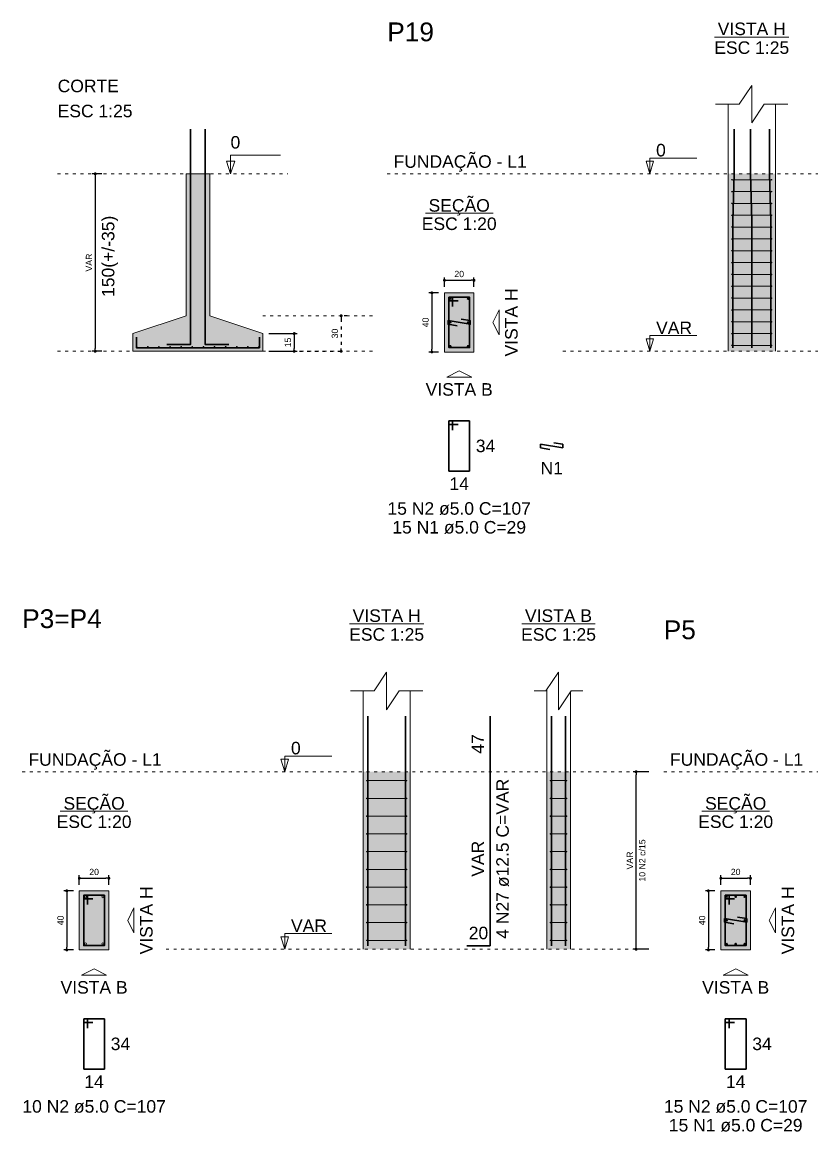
# Model space of a CAD drawing. Header units: millimetres. Extents: x 180 to 11148, y -1598 to 1045.
# Drawn here: x 683.14 to 709.85, y 4.31 to 41.83 of the extents above; entities that cross this region are included whole.
import ezdxf

# ---------------------------------------------------------------- set-up
doc = ezdxf.new("R2010")
doc.units = ezdxf.units.MM
doc.header["$MEASUREMENT"] = 0
doc.linetypes.add('DOT2', pattern=[3.175, 0, -3.175])
for name, color, linetype, lineweight in [('Descrição da armadura', 7, 'Continuous', 5), ('DT-Armadura', 2, 'Continuous', 30), ('DT-Barras na forma', 2, 'Continuous', 30), ('DT-Barras no corte', 5, 'Continuous', 5), ('DT-Barras rebatidas', 2, 'Continuous', 30), ('DT-Cotas', 9, 'Continuous', 5), ('DT-Estribos na forma', 5, 'Continuous', 5), ('DT-Forma', 5, 'Continuous', 5), ('DT-Hachura sapatas em corte', 43, 'Continuous', 5), ('DT-Hachura seção pilares', 252, 'Continuous', 5), ('DT-Hachura vista pilares', 252, 'Continuous', 5), ('DT-Pontilhado', 9, 'DOT2', 5), ('DT-Textos', 7, 'Continuous', 5), ('DT-Título', 3, 'Continuous', 20), ('Textos armaduras', 7, 'Continuous', 5)]:
    doc.layers.add(name, color=color, linetype=linetype, lineweight=lineweight)
doc.styles.add('Arial', font='arial.ttf')
doc.dimstyles.new('UM_20.000000', dxfattribs={"dimtxt": 0.18, "dimasz": 0.1, "dimexe": 0.1, "dimexo": 0.2, "dimgap": 0, "dimtad": 1, "dimtih": 1, "dimtoh": 1, "dimdec": 1, "dimlfac": 20, "dimzin": 0, "dimdsep": 46, "dimtxsty": 'Standard', "dimcen": 0.09, "dimdle": 0.1, "dimadec": 1, "dimazin": 2, "dimtfac": 1, "dimtdec": 4, "dimtofl": 0, "dimtmove": 0, "dimatfit": 3, "dimfxl": 1, "dimtolj": 1, "dimarcsym": 0})
doc.dimstyles.new('UM_25.000000', dxfattribs={"dimtxt": 0.18, "dimasz": 0.1, "dimexe": 0.1, "dimexo": 0.2, "dimgap": 0, "dimtad": 1, "dimtih": 1, "dimtoh": 1, "dimdec": 1, "dimlfac": 25, "dimzin": 0, "dimdsep": 46, "dimtxsty": 'Standard', "dimcen": 0.09, "dimdle": 0.1, "dimadec": 1, "dimazin": 2, "dimtfac": 1, "dimtdec": 4, "dimtofl": 0, "dimtmove": 0, "dimatfit": 3, "dimfxl": 1, "dimtolj": 1, "dimarcsym": 0})

# ---------------------------------------------------------------- blocks, each defined once
blk = doc.blocks.new('_Dot')
at = {"color": 0, "linetype": 'ByBlock', "lineweight": -2}
blk.add_line((-0.5, 0), (-1, 0), dxfattribs=at)
at = {"color": 0, "linetype": 'ByBlock', "const_width": 0.5}
blk.add_lwpolyline([(-0.25, 0, 1), (0.25, 0, 1)], format="xyb", close=True, dxfattribs=at)
blk = doc.blocks.new('*D201')
at = {"layer": 'Defpoints', "color": 0, "transparency": 16777216}
for p in [(686.035, 36.701), (685.611, 30.701), (686.035, 30.701)]:
    blk.add_point(p, dxfattribs=at)
at = {"layer": 'DT-Cotas', "color": 0, "lineweight": -2, "transparency": 16777216}
for p, q in [((685.835, 36.701), (685.511, 36.701)), ((685.611, 36.601), (685.611, 30.801)), ((685.835, 30.701), (685.511, 30.701))]:
    blk.add_line(p, q, dxfattribs=at)
at = {"layer": 'DT-Cotas', "color": 0, "lineweight": -2, "transparency": 16777216, "xscale": 0.1000000014901161, "yscale": 0.1000000014901161, "zscale": 0.1000000014901161}
for p, rotation in [((685.611, 36.701), 90), ((685.611, 30.701), 270)]:
    blk.add_blockref('_Dot', p, dxfattribs=dict(at, rotation=rotation))
at = {"layer": 'DT-Cotas', "transparency": 16777216, "insert": (685.399, 33.701), "char_height": 0.2118, "attachment_point": 5, "rotation": 90, "style": 'Arial'}
blk.add_mtext('\\A1;VAR', dxfattribs=at)
blk = doc.blocks.new('*D202')
at = {"layer": 'Defpoints', "color": 0, "transparency": 16777216}
for p in [(691.282, 31.301), (691.282, 30.701), (692.341, 30.701)]:
    blk.add_point(p, dxfattribs=at)
at = {"layer": 'DT-Cotas', "color": 0, "lineweight": -2, "transparency": 16777216}
for p, q in [((691.482, 31.301), (692.441, 31.301)), ((692.341, 31.201), (692.341, 30.801)), ((691.482, 30.701), (692.441, 30.701))]:
    blk.add_line(p, q, dxfattribs=at)
at = {"layer": 'DT-Cotas', "color": 0, "lineweight": -2, "transparency": 16777216, "xscale": 0.1000000014901161, "yscale": 0.1000000014901161, "zscale": 0.1000000014901161}
for p, rotation in [((692.341, 31.301), 90), ((692.341, 30.701), 270)]:
    blk.add_blockref('_Dot', p, dxfattribs=dict(at, rotation=rotation))
at = {"layer": 'DT-Cotas', "transparency": 16777216, "insert": (692.129, 31.001), "char_height": 0.2118, "attachment_point": 5, "rotation": 90, "style": 'Arial'}
blk.add_mtext('\\A1;15', dxfattribs=at)
blk = doc.blocks.new('*D203')
at = {"layer": 'Defpoints', "color": 0, "ltscale": 0.05, "transparency": 16777216}
for p in [(693.929, 31.901), (691.282, 30.701), (693.929, 30.701)]:
    blk.add_point(p, dxfattribs=at)
at = {"layer": 'DT-Pontilhado', "color": 0, "lineweight": -2, "ltscale": 0.05, "transparency": 16777216}
for p, q in [((694.129, 31.901), (694.029, 31.901)), ((693.929, 31.801), (693.929, 30.801)), ((691.482, 30.701), (694.029, 30.701))]:
    blk.add_line(p, q, dxfattribs=at)
at = {"layer": 'DT-Pontilhado', "color": 0, "lineweight": -2, "ltscale": 0.05, "transparency": 16777216, "xscale": 0.1000000014901161, "yscale": 0.1000000014901161, "zscale": 0.1000000014901161}
for p, rotation in [((693.929, 31.901), 90), ((693.929, 30.701), 270)]:
    blk.add_blockref('_Dot', p, dxfattribs=dict(at, rotation=rotation))
at = {"layer": 'DT-Pontilhado', "ltscale": 0.05, "transparency": 16777216, "insert": (693.717, 31.301), "char_height": 0.2118, "attachment_point": 5, "rotation": 90, "style": 'Arial'}
blk.add_mtext('\\A1;30', dxfattribs=at)
blk = doc.blocks.new('*D204')
at = {"layer": 'Defpoints', "color": 0, "transparency": 16777216}
for p in [(697.421, 32.677), (696.997, 30.677), (697.421, 30.677)]:
    blk.add_point(p, dxfattribs=at)
at = {"layer": 'DT-Cotas', "color": 0, "lineweight": -2, "transparency": 16777216}
for p, q in [((697.221, 32.677), (696.897, 32.677)), ((696.997, 32.577), (696.997, 30.777)), ((697.221, 30.677), (696.897, 30.677))]:
    blk.add_line(p, q, dxfattribs=at)
at = {"layer": 'DT-Cotas', "color": 0, "lineweight": -2, "transparency": 16777216, "xscale": 0.1000000014901161, "yscale": 0.1000000014901161, "zscale": 0.1000000014901161}
for p, rotation in [((696.997, 32.677), 90), ((696.997, 30.677), 270)]:
    blk.add_blockref('_Dot', p, dxfattribs=dict(at, rotation=rotation))
at = {"layer": 'DT-Cotas', "transparency": 16777216, "insert": (696.785, 31.677), "char_height": 0.2118, "attachment_point": 5, "rotation": 90, "style": 'Arial'}
blk.add_mtext('\\A1;40', dxfattribs=at)
blk = doc.blocks.new('*D205')
at = {"layer": 'Defpoints', "color": 0, "transparency": 16777216}
for p in [(698.421, 33.101), (697.421, 32.677), (698.421, 32.677)]:
    blk.add_point(p, dxfattribs=at)
at = {"layer": 'DT-Cotas', "color": 0, "lineweight": -2, "transparency": 16777216}
for p, q in [((697.421, 32.877), (697.421, 33.201)), ((697.521, 33.101), (698.321, 33.101)), ((698.421, 32.877), (698.421, 33.201))]:
    blk.add_line(p, q, dxfattribs=at)
at = {"layer": 'DT-Cotas', "color": 0, "lineweight": -2, "transparency": 16777216, "xscale": 0.1000000014901161, "yscale": 0.1000000014901161, "zscale": 0.1000000014901161, "rotation": 180}
blk.add_blockref('_Dot', (697.421, 33.101), dxfattribs=at)
at = {"layer": 'DT-Cotas', "color": 0, "lineweight": -2, "transparency": 16777216, "xscale": 0.1000000014901161, "yscale": 0.1000000014901161, "zscale": 0.1000000014901161}
blk.add_blockref('_Dot', (698.421, 33.101), dxfattribs=at)
at = {"layer": 'DT-Cotas', "transparency": 16777216, "insert": (697.921, 33.313), "char_height": 0.2118, "attachment_point": 5, "rotation": 0.0057, "style": 'Arial'}
blk.add_mtext('\\A1;20', dxfattribs=at)
blk = doc.blocks.new('*D172')
at = {"layer": 'Defpoints', "color": 0, "transparency": 16777216}
for p in [(685.073, 12.462), (684.649, 10.462), (685.073, 10.462)]:
    blk.add_point(p, dxfattribs=at)
at = {"layer": 'DT-Cotas', "color": 0, "lineweight": -2, "transparency": 16777216}
for p, q in [((684.873, 12.462), (684.549, 12.462)), ((684.649, 12.362), (684.649, 10.562)), ((684.873, 10.462), (684.549, 10.462))]:
    blk.add_line(p, q, dxfattribs=at)
at = {"layer": 'DT-Cotas', "color": 0, "lineweight": -2, "transparency": 16777216, "xscale": 0.1000000014901161, "yscale": 0.1000000014901161, "zscale": 0.1000000014901161}
for p, rotation in [((684.649, 12.462), 90), ((684.649, 10.462), 270)]:
    blk.add_blockref('_Dot', p, dxfattribs=dict(at, rotation=rotation))
at = {"layer": 'DT-Cotas', "transparency": 16777216, "insert": (684.438, 11.462), "char_height": 0.2118, "attachment_point": 5, "rotation": 90, "style": 'Arial'}
blk.add_mtext('\\A1;40', dxfattribs=at)
blk = doc.blocks.new('*D173')
at = {"layer": 'Defpoints', "color": 0, "transparency": 16777216}
for p in [(686.073, 12.886), (685.073, 12.462), (686.073, 12.462)]:
    blk.add_point(p, dxfattribs=at)
at = {"layer": 'DT-Cotas', "color": 0, "lineweight": -2, "transparency": 16777216}
for p, q in [((685.073, 12.662), (685.073, 12.986)), ((685.173, 12.886), (685.973, 12.886)), ((686.073, 12.662), (686.073, 12.986))]:
    blk.add_line(p, q, dxfattribs=at)
at = {"layer": 'DT-Cotas', "color": 0, "lineweight": -2, "transparency": 16777216, "xscale": 0.1000000014901161, "yscale": 0.1000000014901161, "zscale": 0.1000000014901161, "rotation": 180}
blk.add_blockref('_Dot', (685.073, 12.886), dxfattribs=at)
at = {"layer": 'DT-Cotas', "color": 0, "lineweight": -2, "transparency": 16777216, "xscale": 0.1000000014901161, "yscale": 0.1000000014901161, "zscale": 0.1000000014901161}
blk.add_blockref('_Dot', (686.073, 12.886), dxfattribs=at)
at = {"layer": 'DT-Cotas', "transparency": 16777216, "insert": (685.573, 13.098), "char_height": 0.2118, "attachment_point": 5, "rotation": 0.0057, "style": 'Arial'}
blk.add_mtext('\\A1;20', dxfattribs=at)
blk = doc.blocks.new('*D174')
at = {"layer": 'Defpoints', "color": 0, "transparency": 16777216}
for p in [(703.904, 16.486), (704.539, 16.486), (704.539, 10.486)]:
    blk.add_point(p, dxfattribs=at)
at = {"layer": 'DT-Cotas', "color": 0, "lineweight": -2, "transparency": 16777216}
for p, q in [((704.339, 16.486), (703.804, 16.486)), ((703.904, 10.586), (703.904, 16.386)), ((704.339, 10.486), (703.804, 10.486))]:
    blk.add_line(p, q, dxfattribs=at)
at = {"layer": 'DT-Cotas', "color": 0, "lineweight": -2, "transparency": 16777216, "xscale": 0.1000000014901161, "yscale": 0.1000000014901161, "zscale": 0.1000000014901161}
for p, rotation in [((703.904, 16.486), 90), ((703.904, 10.486), 270)]:
    blk.add_blockref('_Dot', p, dxfattribs=dict(at, rotation=rotation))
blk = doc.blocks.new('*D181')
at = {"layer": 'Defpoints', "color": 0, "transparency": 16777216}
for p in [(706.771, 12.462), (706.348, 10.462), (706.771, 10.462)]:
    blk.add_point(p, dxfattribs=at)
at = {"layer": 'DT-Cotas', "color": 0, "lineweight": -2, "transparency": 16777216}
for p, q in [((706.571, 12.462), (706.248, 12.462)), ((706.348, 12.362), (706.348, 10.562)), ((706.571, 10.462), (706.248, 10.462))]:
    blk.add_line(p, q, dxfattribs=at)
at = {"layer": 'DT-Cotas', "color": 0, "lineweight": -2, "transparency": 16777216, "xscale": 0.1000000014901161, "yscale": 0.1000000014901161, "zscale": 0.1000000014901161}
for p, rotation in [((706.348, 12.462), 90), ((706.348, 10.462), 270)]:
    blk.add_blockref('_Dot', p, dxfattribs=dict(at, rotation=rotation))
at = {"layer": 'DT-Cotas', "transparency": 16777216, "insert": (706.136, 11.462), "char_height": 0.2118, "attachment_point": 5, "rotation": 90, "style": 'Arial'}
blk.add_mtext('\\A1;40', dxfattribs=at)
blk = doc.blocks.new('*D182')
at = {"layer": 'Defpoints', "color": 0, "transparency": 16777216}
for p in [(707.771, 12.886), (706.771, 12.462), (707.771, 12.462)]:
    blk.add_point(p, dxfattribs=at)
at = {"layer": 'DT-Cotas', "color": 0, "lineweight": -2, "transparency": 16777216}
for p, q in [((706.771, 12.662), (706.771, 12.986)), ((706.871, 12.886), (707.671, 12.886)), ((707.771, 12.662), (707.771, 12.986))]:
    blk.add_line(p, q, dxfattribs=at)
at = {"layer": 'DT-Cotas', "color": 0, "lineweight": -2, "transparency": 16777216, "xscale": 0.1000000014901161, "yscale": 0.1000000014901161, "zscale": 0.1000000014901161, "rotation": 180}
blk.add_blockref('_Dot', (706.771, 12.886), dxfattribs=at)
at = {"layer": 'DT-Cotas', "color": 0, "lineweight": -2, "transparency": 16777216, "xscale": 0.1000000014901161, "yscale": 0.1000000014901161, "zscale": 0.1000000014901161}
blk.add_blockref('_Dot', (707.771, 12.886), dxfattribs=at)
at = {"layer": 'DT-Cotas', "transparency": 16777216, "insert": (707.271, 13.098), "char_height": 0.2118, "attachment_point": 5, "rotation": 0.0057, "style": 'Arial'}
blk.add_mtext('\\A1;20', dxfattribs=at)

msp = doc.modelspace()

# ---------------------------------------------------------------- hatches: boundary and pattern name
at = {"layer": 'DT-Hachura sapatas em corte', "linetype": 'Continuous'}
msp.add_hatch(color=256, dxfattribs=at).paths.add_polyline_path([(688.6818, 31.9013), (688.6818, 31.9013), (686.8818, 31.3013), (686.8818, 30.7013), (691.2818, 30.7013), (691.2818, 31.3013), (689.4818, 31.9013), (689.4818, 31.9013), (689.4818, 36.7013), (688.6818, 36.7013), (688.6818, 31.9013)])
at = {"layer": 'DT-Hachura seção pilares', "linetype": 'Continuous'}
for points in [[(697.4206, 30.6771), (697.4206, 30.6771), (698.4206, 30.6771), (698.4206, 32.6771), (697.4206, 32.6771), (697.4206, 30.6771)], [(685.0729, 10.4621), (685.0729, 10.4621), (686.0729, 10.4621), (686.0729, 12.4621), (685.0729, 12.4621), (685.0729, 10.4621)], [(706.7714, 10.4621), (706.7714, 10.4621), (707.7714, 10.4621), (707.7714, 12.4621), (706.7714, 12.4621), (706.7714, 10.4621)]]:
    msp.add_hatch(color=256, dxfattribs=at).paths.add_polyline_path(points)
at = {"layer": 'DT-Hachura vista pilares', "linetype": 'Continuous'}
for points in [[(707.0151, 30.7013), (707.0151, 36.7013), (708.6151, 36.7013), (708.6151, 30.7013), (707.0151, 30.7013)], [(694.6673, 10.4863), (694.6673, 16.4863), (696.2673, 16.4863), (696.2673, 10.4863), (694.6673, 10.4863)], [(700.8797, 10.4863), (700.8797, 16.4863), (701.6797, 16.4863), (701.6797, 10.4863), (700.8797, 10.4863)]]:
    msp.add_hatch(color=256, dxfattribs=at).paths.add_polyline_path(points)

# ---------------------------------------------------------------- linework, layer by layer
at = {"layer": 'DT-Armadura'}
for points in [[(688.8318, 38.2081), (688.8318, 30.9263), (688.0318, 30.9263)], [(689.3318, 38.2081), (689.3318, 30.9263), (690.1318, 30.9263)], [(687.0018, 31.1813), (687.0018, 30.8213), (691.1618, 30.8213), (691.1618, 31.1813)]]:
    msp.add_lwpolyline(points, dxfattribs=at)
at = {"layer": 'DT-Barras na forma'}
for points in [[(707.1751, 30.8213), (707.1751, 35.1013), (707.2151, 36.7013), (707.2151, 38.2081)], [(707.8151, 30.8213), (707.8151, 35.1013), (707.7751, 36.7013), (707.7751, 38.2081)], [(708.4551, 30.8213), (708.4551, 35.1013), (708.4151, 36.7013), (708.4151, 38.2081)], [(697.6956, 32.2146), (697.6956, 32.5271), (697.5706, 32.5271), (697.5706, 30.8271), (698.2706, 30.8271), (698.2706, 32.5271), (697.5706, 32.5271), (697.5706, 32.4021), (697.8831, 32.4021)], [(697.9874, 31.791), (698.2956, 31.7396), (698.2956, 31.6146), (697.5456, 31.7396), (697.5456, 31.6146), (697.8539, 31.5633)], [(694.8323, 10.6063), (694.8323, 16.4863), (694.8323, 18.3697)], [(696.1023, 10.6063), (696.1023, 16.4863), (696.1023, 18.3697)], [(701.0447, 10.6063), (701.0447, 16.4863), (701.0447, 18.3697)], [(701.5147, 10.6063), (701.5147, 16.4863), (701.5147, 18.3697)], [(685.3479, 11.9996), (685.3479, 12.3121), (685.2229, 12.3121), (685.2229, 10.6121), (685.9229, 10.6121), (685.9229, 12.3121), (685.2229, 12.3121), (685.2229, 12.1871), (685.5354, 12.1871)], [(707.0464, 11.9996), (707.0464, 12.3121), (706.9214, 12.3121), (706.9214, 10.6121), (707.6214, 10.6121), (707.6214, 12.3121), (706.9214, 12.3121), (706.9214, 12.1871), (707.2339, 12.1871)], [(707.3381, 11.576), (707.6464, 11.5246), (707.6464, 11.3996), (706.8964, 11.5246), (706.8964, 11.3996), (707.2046, 11.3482)]]:
    msp.add_lwpolyline(points, dxfattribs=at)
at = {"layer": 'DT-Barras no corte'}
for p, q in [((707.2464, 12.2371), (707.2964, 12.2871)), ((707.2464, 12.2871), (707.2964, 12.2371)), ((707.2464, 10.6371), (707.2964, 10.6871)), ((707.2464, 10.6871), (707.2964, 10.6371))]:
    msp.add_line(p, q, dxfattribs=at)
for centre, radius in [((697.6206, 32.4771), 0.025), ((698.2206, 32.4771), 0.025), ((697.6206, 31.6771), 0.025), ((698.2206, 31.6771), 0.025), ((687.0144, 30.8513), 0.0126), ((687.3903, 30.8513), 0.0126), ((687.7662, 30.8513), 0.0126), ((688.1421, 30.8513), 0.0126), ((688.5179, 30.8513), 0.0126), ((688.8938, 30.8513), 0.0126), ((689.2697, 30.8513), 0.0126), ((689.6456, 30.8513), 0.0126), ((690.0215, 30.8513), 0.0126), ((690.3974, 30.8513), 0.0126), ((690.7733, 30.8513), 0.0126), ((691.1492, 30.8513), 0.0126), ((697.6206, 30.8771), 0.025), ((698.2206, 30.8771), 0.025), ((685.2792, 12.2559), 0.0312), ((685.8667, 12.2559), 0.0312), ((706.9714, 12.2621), 0.025), ((707.2714, 12.2621), 0.025), ((707.5714, 12.2621), 0.025), ((706.9714, 11.4621), 0.025), ((707.5714, 11.4621), 0.025), ((685.2792, 10.6684), 0.0312), ((685.8667, 10.6684), 0.0312), ((706.9714, 10.6621), 0.025), ((707.2714, 10.6621), 0.025), ((707.5714, 10.6621), 0.025)]:
    msp.add_circle(centre, radius, dxfattribs=at)
at = {"layer": 'DT-Barras rebatidas'}
for p, q in [((697.6956, 28.3473), (697.5706, 28.3473)), ((697.5706, 28.3473), (697.5706, 26.6473)), ((698.2706, 28.3473), (697.5706, 28.3473)), ((697.5706, 28.3473), (697.5706, 28.2223)), ((697.5706, 28.2223), (697.8831, 28.2223)), ((697.6956, 28.0348), (697.6956, 28.3473)), ((698.2706, 26.6473), (698.2706, 28.3473)), ((701.4249, 27.4348), (700.6749, 27.5598)), ((700.6749, 27.5598), (700.6749, 27.4348)), ((700.6749, 27.4348), (700.9831, 27.3835)), ((701.1166, 27.6112), (701.4249, 27.5598)), ((701.4249, 27.5598), (701.4249, 27.4348)), ((697.5706, 26.6473), (698.2706, 26.6473)), ((698.9735, 16.4863), (698.9735, 18.3697)), ((698.9735, 10.6063), (698.9735, 16.4863)), ((698.1735, 10.6063), (698.9735, 10.6063)), ((685.3479, 8.1323), (685.2229, 8.1323)), ((685.2229, 8.1323), (685.2229, 6.4323)), ((685.9229, 8.1323), (685.2229, 8.1323)), ((685.2229, 8.1323), (685.2229, 8.0073)), ((685.2229, 8.0073), (685.5354, 8.0073)), ((685.3479, 7.8198), (685.3479, 8.1323)), ((685.9229, 6.4323), (685.9229, 8.1323)), ((707.0464, 8.1323), (706.9214, 8.1323)), ((706.9214, 8.1323), (706.9214, 6.4323)), ((707.6214, 8.1323), (706.9214, 8.1323)), ((706.9214, 8.1323), (706.9214, 8.0073)), ((706.9214, 8.0073), (707.2339, 8.0073)), ((707.0464, 7.8198), (707.0464, 8.1323)), ((707.6214, 6.4323), (707.6214, 8.1323)), ((685.2229, 6.4323), (685.9229, 6.4323)), ((706.9214, 6.4323), (707.6214, 6.4323))]:
    msp.add_line(p, q, dxfattribs=at)
at = {"layer": 'DT-Cotas'}
for points in [[(706.5915, 39.0553), (707.3915, 39.0553), (707.8151, 39.6907), (707.8151, 38.4199), (708.2387, 39.0553), (709.0387, 39.0553)], [(694.2437, 19.2169), (695.0437, 19.2169), (695.4673, 19.8523), (695.4673, 18.5815), (695.8909, 19.2169), (696.6909, 19.2169)], [(700.4561, 19.2169), (700.8561, 19.2169), (701.2797, 19.8523), (701.2797, 18.5815), (701.7033, 19.2169), (702.1033, 19.2169)]]:
    msp.add_lwpolyline(points, dxfattribs=at)
at = {"layer": 'DT-Estribos na forma'}
for p, q in [((707.1451, 36.5013), (708.4851, 36.5013)), ((707.1451, 36.1013), (708.4851, 36.1013)), ((707.1451, 35.7013), (708.4851, 35.7013)), ((707.1451, 35.3013), (708.4851, 35.3013)), ((707.1451, 34.9013), (708.4851, 34.9013)), ((707.1451, 34.5013), (708.4851, 34.5013)), ((707.1451, 34.1013), (708.4851, 34.1013)), ((707.1451, 33.7013), (708.4851, 33.7013)), ((707.1451, 33.3013), (708.4851, 33.3013)), ((707.1451, 32.9013), (708.4851, 32.9013)), ((707.1451, 32.5013), (708.4851, 32.5013)), ((707.1451, 32.1013), (708.4851, 32.1013)), ((707.1451, 31.7013), (708.4851, 31.7013)), ((707.1451, 31.3013), (708.4851, 31.3013)), ((707.1451, 30.9013), (708.4851, 30.9013)), ((694.7973, 16.1863), (696.1373, 16.1863)), ((701.0097, 16.1863), (701.5497, 16.1863)), ((694.7973, 15.5863), (696.1373, 15.5863)), ((701.0097, 15.5863), (701.5497, 15.5863)), ((694.7973, 14.9863), (696.1373, 14.9863)), ((701.0097, 14.9863), (701.5497, 14.9863)), ((694.7973, 14.3863), (696.1373, 14.3863)), ((701.0097, 14.3863), (701.5497, 14.3863)), ((694.7973, 13.7863), (696.1373, 13.7863)), ((701.0097, 13.7863), (701.5497, 13.7863)), ((694.7973, 13.1863), (696.1373, 13.1863)), ((701.0097, 13.1863), (701.5497, 13.1863)), ((694.7973, 12.5863), (696.1373, 12.5863)), ((701.0097, 12.5863), (701.5497, 12.5863)), ((694.7973, 11.9863), (696.1373, 11.9863)), ((701.0097, 11.9863), (701.5497, 11.9863)), ((694.7973, 11.3863), (696.1373, 11.3863)), ((701.0097, 11.3863), (701.5497, 11.3863)), ((694.7973, 10.7863), (696.1373, 10.7863)), ((701.0097, 10.7863), (701.5497, 10.7863))]:
    msp.add_line(p, q, dxfattribs=at)
for centre in [(707.1451, 36.5013), (708.4851, 36.5013), (707.1451, 36.1013), (708.4851, 36.1013), (707.1451, 35.7013), (708.4851, 35.7013), (707.1451, 35.3013), (708.4851, 35.3013), (707.1451, 34.9013), (708.4851, 34.9013), (707.1451, 34.5013), (708.4851, 34.5013), (707.1451, 34.1013), (708.4851, 34.1013), (707.1451, 33.7013), (708.4851, 33.7013), (707.1451, 33.3013), (708.4851, 33.3013), (707.1451, 32.9013), (708.4851, 32.9013), (707.1451, 32.5013), (708.4851, 32.5013), (707.1451, 32.1013), (708.4851, 32.1013), (707.1451, 31.7013), (708.4851, 31.7013), (707.1451, 31.3013), (708.4851, 31.3013), (707.1451, 30.9013), (708.4851, 30.9013), (694.7973, 16.1863), (696.1373, 16.1863), (701.0097, 16.1863), (701.5497, 16.1863), (694.7973, 15.5863), (696.1373, 15.5863), (701.0097, 15.5863), (701.5497, 15.5863), (694.7973, 14.9863), (696.1373, 14.9863), (701.0097, 14.9863), (701.5497, 14.9863), (694.7973, 14.3863), (696.1373, 14.3863), (701.0097, 14.3863), (701.5497, 14.3863), (694.7973, 13.7863), (696.1373, 13.7863), (701.0097, 13.7863), (701.5497, 13.7863), (694.7973, 13.1863), (696.1373, 13.1863), (701.0097, 13.1863), (701.5497, 13.1863), (694.7973, 12.5863), (696.1373, 12.5863), (701.0097, 12.5863), (701.5497, 12.5863), (694.7973, 11.9863), (696.1373, 11.9863), (701.0097, 11.9863), (701.5497, 11.9863), (694.7973, 11.3863), (696.1373, 11.3863), (701.0097, 11.3863), (701.5497, 11.3863), (694.7973, 10.7863), (696.1373, 10.7863), (701.0097, 10.7863), (701.5497, 10.7863)]:
    msp.add_circle(centre, 0.01, dxfattribs=at)
at = {"layer": 'DT-Forma'}
for p, q in [((707.0151, 36.7013), (707.0151, 39.0553)), ((708.6151, 36.7013), (708.6151, 39.0553)), ((707.0151, 30.7013), (707.0151, 36.7013)), ((708.6151, 30.7013), (708.6151, 36.7013)), ((694.6673, 16.4863), (694.6673, 19.2169)), ((696.2673, 16.4863), (696.2673, 19.2169)), ((700.8797, 16.4863), (700.8797, 19.2523)), ((701.6797, 16.4863), (701.6797, 19.1815)), ((694.6673, 10.4863), (694.6673, 16.4863)), ((696.2673, 10.4863), (696.2673, 16.4863)), ((700.8797, 10.4863), (700.8797, 16.4863)), ((701.6797, 10.4863), (701.6797, 16.4863))]:
    msp.add_line(p, q, dxfattribs=at)
for points in [[(688.6818, 31.9013), (688.6818, 31.9013), (686.8818, 31.3013), (686.8818, 30.7013), (691.2818, 30.7013), (691.2818, 31.3013), (689.4818, 31.9013), (689.4818, 31.9013), (689.4818, 36.7013), (688.6818, 36.7013), (688.6818, 31.9013)], [(697.4206, 30.6771), (698.4206, 30.6771), (698.4206, 32.6771), (697.4206, 32.6771), (697.4206, 30.6771)], [(685.0729, 10.4621), (686.0729, 10.4621), (686.0729, 12.4621), (685.0729, 12.4621), (685.0729, 10.4621)], [(706.7714, 10.4621), (707.7714, 10.4621), (707.7714, 12.4621), (706.7714, 12.4621), (706.7714, 10.4621)]]:
    msp.add_lwpolyline(points, close=True, dxfattribs=at)
at = {"layer": 'DT-Pontilhado', "ltscale": 0.05}
for p, q in [((684.3402, 36.7013), (692.129, 36.7013)), ((695.4883, 36.7013), (717.2045, 36.7013)), ((694.9883, 31.9013), (691.2818, 31.9013)), ((684.3402, 30.7013), (686.8818, 30.7013)), ((694.9883, 30.7013), (691.2818, 30.7013)), ((701.4291, 30.7013), (717.2045, 30.7013)), ((683.1406, 16.4863), (704.2213, 16.4863)), ((704.839, 16.4863), (729.0496, 16.4863)), ((688.0053, 10.4863), (704.2213, 10.4863))]:
    msp.add_line(p, q, dxfattribs=at)
at = {"layer": 'DT-Textos'}
for p, q in [((706.5554, 41.3215), (709.0748, 41.3215)), ((696.7762, 35.367), (699.0651, 35.367)), ((694.2076, 21.4832), (696.7271, 21.4832)), ((700.0364, 21.4832), (702.5231, 21.4832)), ((684.4285, 15.152), (686.7173, 15.152)), ((706.127, 15.152), (708.4158, 15.152))]:
    msp.add_line(p, q, dxfattribs=at)
for points in [[(690.1878, 36.7013), (690.1878, 37.3367), (691.8822, 37.3367)], [(704.3676, 36.7013), (704.4947, 37.1249), (704.2405, 37.1249), (704.3676, 36.7013), (704.3676, 37.2308), (705.9561, 37.2308)], [(704.3676, 30.7013), (704.4947, 31.1249), (704.2405, 31.1249), (704.3676, 30.7013), (704.3676, 31.2308), (705.9561, 31.2308)], [(692.0198, 16.4863), (692.1469, 16.9099), (691.8928, 16.9099), (692.0198, 16.4863), (692.0198, 17.0158), (693.6083, 17.0158)], [(692.0198, 10.4863), (692.1469, 10.9099), (691.8928, 10.9099), (692.0198, 10.4863), (692.0198, 11.0158), (693.6083, 11.0158)]]:
    msp.add_lwpolyline(points, dxfattribs=at)
for points in [[(690.329, 37.1249), (690.1878, 36.7013), (690.0466, 37.1249), (690.329, 37.1249)], [(699.2678, 31.6771), (699.2678, 31.2535), (699.056, 31.6771), (699.2678, 32.1007), (699.2678, 31.6771)], [(697.9206, 29.8299), (697.497, 29.8299), (697.9206, 30.0417), (698.3442, 29.8299), (697.9206, 29.8299)], [(686.9201, 11.4621), (686.9201, 11.0385), (686.7083, 11.4621), (686.9201, 11.8857), (686.9201, 11.4621)], [(708.6186, 11.4621), (708.6186, 11.0385), (708.4068, 11.4621), (708.6186, 11.8857), (708.6186, 11.4621)], [(685.5729, 9.6149), (685.1493, 9.6149), (685.5729, 9.8267), (685.9965, 9.6149), (685.5729, 9.6149)], [(707.2714, 9.6149), (706.8478, 9.6149), (707.2714, 9.8267), (707.695, 9.6149), (707.2714, 9.6149)]]:
    msp.add_lwpolyline(points, close=True, dxfattribs=at)

# ---------------------------------------------------------------- texts
at = {"layer": 'Descrição da armadura', "linetype": 'Continuous', "char_height": 0.4236, "attachment_point": 8, "line_spacing_factor": 0.798, "style": 'Arial'}
for s, insert, width in [('N1', (701.0499, 26.5363), 1.516797), ('15 N2 ø5.0 C=107', (697.9206, 25.1647), 9.7294), ('15 N1 ø5.0 C=29', (697.9206, 24.5293), 8.446648), ('10 N2 ø5.0 C=107', (685.5729, 4.9497), 9.7294), ('15 N2 ø5.0 C=107', (707.2714, 4.9497), 9.7294), ('15 N1 ø5.0 C=29', (707.2714, 4.3143), 8.446648)]:
    msp.add_mtext(s, dxfattribs=dict(at, insert=insert, width=width))
at = {"layer": 'Descrição da armadura', "linetype": 'Continuous', "attachment_point": 8, "rotation": 90, "line_spacing_factor": 0.798, "style": 'Arial'}
for s, insert, char_height, width in [('4 N27 ø12.5 C=VAR', (699.6089, 13.5463), 0.4236, 10.849327), ('10 N2 c/15', (704.2213, 13.4863), 0.2118, 2.869342)]:
    msp.add_mtext(s, dxfattribs=dict(at, insert=insert, char_height=char_height, width=width))
at = {"layer": 'DT-Cotas', "insert": (686.3857, 33.9127), "char_height": 0.4236, "width": 5.129285, "attachment_point": 8, "rotation": 90, "line_spacing_factor": 0.798, "style": 'Arial'}
msp.add_mtext('150(+/-35)', dxfattribs=at)
at = {"layer": 'DT-Cotas', "linetype": 'Continuous', "insert": (703.7977, 13.4863), "char_height": 0.2118, "width": 1.219868, "attachment_point": 8, "rotation": 90, "line_spacing_factor": 0.798, "style": 'Arial'}
msp.add_mtext('VAR', dxfattribs=at)
at = {"layer": 'DT-Textos', "linetype": 'Continuous', "char_height": 0.4236, "line_spacing_factor": 0.798, "style": 'Arial'}
for s, insert, width, attachment_point in [('VISTA H', (707.8151, 41.3851), 4.298326, 8), ('ESC 1:25', (707.8151, 40.7497), 4.729993, 8), ('FUNDAÇÃO - L1', (695.6997, 36.7737), 8.412114, 7), ('SEÇÃO', (697.9207, 35.2907), 3.868817, 8), ('ESC 1:20', (697.9206, 34.7951), 4.729993, 8), ('VISTA B', (697.9206, 29.1945), 4.237353, 8), ('VISTA H', (695.4673, 21.5467), 4.298326, 8), ('VISTA B', (701.2797, 21.5467), 4.237353, 8), ('ESC 1:25', (695.4673, 20.9113), 4.729993, 8), ('ESC 1:25', (701.2797, 20.9113), 4.729993, 8), ('FUNDAÇÃO - L1', (683.3527, 16.5587), 8.412114, 7), ('FUNDAÇÃO - L1', (705.0507, 16.5587), 8.412114, 7), ('SEÇÃO', (685.5727, 15.0757), 3.868817, 8), ('SEÇÃO', (707.2717, 15.0757), 3.868817, 8), ('ESC 1:20', (685.5729, 14.5801), 4.729993, 8), ('ESC 1:20', (707.2714, 14.5801), 4.729993, 8), ('VISTA B', (685.5729, 8.9795), 4.237353, 8), ('VISTA B', (707.2714, 8.9795), 4.237353, 8)]:
    msp.add_mtext(s, dxfattribs=dict(at, insert=insert, width=width, attachment_point=attachment_point))
at = {"layer": 'DT-Textos', "char_height": 0.4236, "attachment_point": 7, "line_spacing_factor": 0.798, "style": 'Arial'}
for s, insert, width in [('CORTE', (684.3402, 39.4547), 3.867738), ('ESC 1:25', (684.3402, 38.6075), 4.729993), ('0', (690.1878, 37.5485), 0.614586), ('0', (704.5794, 37.2838), 0.614586), ('VAR', (704.5794, 31.2838), 2.272188), ('0', (692.2316, 17.0688), 0.614586), ('VAR', (692.2316, 11.0688), 2.272188)]:
    msp.add_mtext(s, dxfattribs=dict(at, insert=insert, width=width))
at = {"layer": 'DT-Textos', "linetype": 'Continuous', "char_height": 0.4236, "width": 4.298326, "attachment_point": 8, "rotation": 90, "line_spacing_factor": 0.798, "style": 'Arial'}
for insert in [(699.9032, 31.6771), (687.5555, 11.4621), (709.254, 11.4621)]:
    msp.add_mtext('VISTA H', dxfattribs=dict(at, insert=insert))
at = {"layer": 'DT-Título', "linetype": 'Continuous', "char_height": 0.6354, "attachment_point": 7, "line_spacing_factor": 0.798, "style": 'Arial'}
for s, insert, width in [('P19', (695.4883, 41.1733), 3.277073), ('P3=P4', (683.1406, 21.3349), 5.581097), ('P5', (704.839, 20.9583), 2.252763)]:
    msp.add_mtext(s, dxfattribs=dict(at, insert=insert, width=width))
at = {"layer": 'Textos armaduras', "linetype": 'Continuous', "char_height": 0.4236, "width": 1.31981, "attachment_point": 7, "line_spacing_factor": 0.798, "style": 'Arial'}
for s, insert in [('34', (698.4824, 27.2855)), ('14', (697.5907, 26.0119)), ('20', (698.2436, 10.8181)), ('34', (686.1347, 7.0705)), ('34', (707.8332, 7.0705)), ('14', (685.2429, 5.7969)), ('14', (706.9414, 5.7969))]:
    msp.add_mtext(s, dxfattribs=dict(at, insert=insert))
at = {"layer": 'Textos armaduras', "linetype": 'Continuous', "char_height": 0.4236, "attachment_point": 7, "rotation": 90, "line_spacing_factor": 0.798, "style": 'Arial'}
for s, insert, width in [('47', (698.7617, 17.0981), 1.31981), ('VAR', (698.7617, 12.9364), 2.439737)]:
    msp.add_mtext(s, dxfattribs=dict(at, insert=insert, width=width))

# ---------------------------------------------------------------- dimensions: what is measured, and where the dimension line sits
at = {"layer": 'DT-Cotas'}
for base, p1, p2, text, picture, middle in [((685.611, 30.7013), (686.0346, 36.7013), (686.0346, 30.7013), 'VAR', '*D201', (685.3992, 33.7013)), ((703.9036, 16.4863), (704.539, 10.4863), (704.539, 16.4863), ' ', '*D174', (703.6918, 13.4863))]:
    dim = msp.add_linear_dim(base=base, p1=p1, p2=p2, angle=90, text=text, dimstyle='UM_25.000000', override={"dimtxt": 0.2118, "dimasz": 0.1, "dimexe": 0.1, "dimexo": 0.2, "dimtad": 1, "dimtih": 0, "dimtoh": 0, "dimdec": 1, "dimlfac": 25, "dimzin": 8, "dimtxsty": 'Arial', "dimblk": 'Dot', "dimblk1": 'Dot', "dimblk2": 'Dot', "dimsah": 1, "dimdle": 0.1, "dimse1": 0, "dimse2": 0, "dimclrt": 256, "dimadec": 1, "dimazin": 3, "dimtmove": 2, "dimldrblk": 'Dot'}, dxfattribs=at)
    dim.commit()
    dim.dimension.update_dxf_attribs({"geometry": picture, "text_midpoint": middle, "dimtype": 160, "text_rotation": 90})
for base, p1, p2, picture, middle in [((698.4206, 33.1007), (697.4206, 32.6771), (698.4206, 32.6771), '*D205', (697.9206, 33.3125)), ((686.0729, 12.8857), (685.0729, 12.4621), (686.0729, 12.4621), '*D173', (685.5729, 13.0975)), ((707.7714, 12.8857), (706.7714, 12.4621), (707.7714, 12.4621), '*D182', (707.2714, 13.0975))]:
    dim = msp.add_linear_dim(base=base, p1=p1, p2=p2, dimstyle='UM_20.000000', override={"dimtxt": 0.2118, "dimasz": 0.1, "dimexe": 0.1, "dimexo": 0.2, "dimtad": 1, "dimtih": 0, "dimtoh": 0, "dimdec": 1, "dimlfac": 20, "dimzin": 8, "dimtxsty": 'Arial', "dimblk": 'Dot', "dimblk1": 'Dot', "dimblk2": 'Dot', "dimsah": 1, "dimdle": 0.1, "dimse1": 0, "dimse2": 0, "dimclrt": 256, "dimadec": 1, "dimazin": 3, "dimtmove": 2, "dimldrblk": 'Dot'}, dxfattribs=at)
    dim.commit()
    dim.dimension.update_dxf_attribs({"geometry": picture, "text_midpoint": middle, "dimtype": 160, "text_rotation": 0.00573})
for base, p1, p2, dimstyle, override, picture, middle in [((696.997, 30.6771), (697.4206, 32.6771), (697.4206, 30.6771), 'UM_20.000000', {"dimtxt": 0.2118, "dimasz": 0.1, "dimexe": 0.1, "dimexo": 0.2, "dimtad": 1, "dimtih": 0, "dimtoh": 0, "dimdec": 1, "dimlfac": 20, "dimzin": 8, "dimtxsty": 'Arial', "dimblk": 'Dot', "dimblk1": 'Dot', "dimblk2": 'Dot', "dimsah": 1, "dimdle": 0.1, "dimse1": 0, "dimse2": 0, "dimclrt": 256, "dimadec": 1, "dimazin": 3, "dimtmove": 2, "dimldrblk": 'Dot'}, '*D204', (696.7852, 31.6771)), ((692.3408, 30.7013), (691.2818, 31.3013), (691.2818, 30.7013), 'UM_25.000000', {"dimtxt": 0.2118, "dimasz": 0.1, "dimexe": 0.1, "dimexo": 0.2, "dimtad": 1, "dimtih": 0, "dimtoh": 0, "dimdec": 1, "dimlfac": 25, "dimzin": 8, "dimtxsty": 'Arial', "dimblk": 'Dot', "dimblk1": 'Dot', "dimblk2": 'Dot', "dimsah": 1, "dimdle": 0.1, "dimse1": 0, "dimse2": 0, "dimclrt": 256, "dimadec": 1, "dimazin": 3, "dimtmove": 2, "dimldrblk": 'Dot'}, '*D202', (692.129, 31.0013)), ((684.6493, 10.4621), (685.0729, 12.4621), (685.0729, 10.4621), 'UM_20.000000', {"dimtxt": 0.2118, "dimasz": 0.1, "dimexe": 0.1, "dimexo": 0.2, "dimtad": 1, "dimtih": 0, "dimtoh": 0, "dimdec": 1, "dimlfac": 20, "dimzin": 8, "dimtxsty": 'Arial', "dimblk": 'Dot', "dimblk1": 'Dot', "dimblk2": 'Dot', "dimsah": 1, "dimdle": 0.1, "dimse1": 0, "dimse2": 0, "dimclrt": 256, "dimadec": 1, "dimazin": 3, "dimtmove": 2, "dimldrblk": 'Dot'}, '*D172', (684.4375, 11.4621)), ((706.3478, 10.4621), (706.7714, 12.4621), (706.7714, 10.4621), 'UM_20.000000', {"dimtxt": 0.2118, "dimasz": 0.1, "dimexe": 0.1, "dimexo": 0.2, "dimtad": 1, "dimtih": 0, "dimtoh": 0, "dimdec": 1, "dimlfac": 20, "dimzin": 8, "dimtxsty": 'Arial', "dimblk": 'Dot', "dimblk1": 'Dot', "dimblk2": 'Dot', "dimsah": 1, "dimdle": 0.1, "dimse1": 0, "dimse2": 0, "dimclrt": 256, "dimadec": 1, "dimazin": 3, "dimtmove": 2, "dimldrblk": 'Dot'}, '*D181', (706.136, 11.4621))]:
    dim = msp.add_linear_dim(base=base, p1=p1, p2=p2, angle=90, dimstyle=dimstyle, override=override, dxfattribs=at)
    dim.commit()
    dim.dimension.update_dxf_attribs({"geometry": picture, "text_midpoint": middle, "dimtype": 160, "text_rotation": 90})
at = {"layer": 'DT-Pontilhado', "ltscale": 0.05}
dim = msp.add_linear_dim(base=(693.9293, 30.7013), p1=(693.9293, 31.9013), p2=(691.2818, 30.7013), angle=90, dimstyle='UM_25.000000', override={"dimtxt": 0.2118, "dimasz": 0.1, "dimexe": 0.1, "dimexo": 0.2, "dimtad": 1, "dimtih": 0, "dimtoh": 0, "dimdec": 1, "dimlfac": 25, "dimzin": 8, "dimtxsty": 'Arial', "dimblk": 'Dot', "dimblk1": 'Dot', "dimblk2": 'Dot', "dimsah": 1, "dimdle": 0.1, "dimse1": 0, "dimse2": 0, "dimclrt": 256, "dimadec": 1, "dimazin": 3, "dimtmove": 2, "dimldrblk": 'Dot'}, dxfattribs=at)
dim.commit()
dim.dimension.update_dxf_attribs({"geometry": '*D203', "text_midpoint": (693.7175, 31.3013), "dimtype": 160, "text_rotation": 90})

doc.saveas('drawing.dxf')
